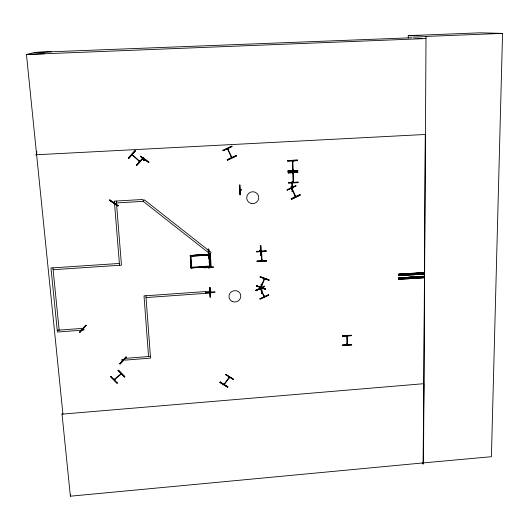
<?xml version="1.0" encoding="UTF-8"?>
<svg xmlns="http://www.w3.org/2000/svg" width="529" height="529" viewBox="0 0 529 529"><rect width="100%" height="100%" fill="white"/><g stroke="black" fill="none" stroke-linecap="round" stroke-linejoin="round"><path stroke-width="0.79" d="M408.262 38.101L408.262 35.641L480.094 32.805L502.55 33.4L491.408 456.706L423.359 462.895L425.283 134.465L35.661 154.805M204.115 267.806L213.756 266.993L204.095 267.734M423.498 463.113L426.01 36.435L502.55 33.4M83.351 328.926C82.319 329.911 85.348 329.732 83.165 328.833M83.582 329.653L83.873 329.342M140.357 156.485L148.656 162.416L140.403 156.472M266.239 251.103L256.697 251.837L266.252 251.209L266.232 250.693L256.671 251.348L256.697 251.837M131.933 154.891C134.287 156.941 131.166 153.35 132.713 155.566L132.944 155.255M139.226 160.637L138.77 160.935L139.623 161.576M138.896 161.014L139.127 160.644L139.854 161.319M139.425 161.477L139.729 161.14M122.027 360.077L122.344 359.733L122.94 360.335M122.503 360.52L122.867 360.229M288.179 172.983L288.16 172.441L297.84 171.899L297.853 172.441L288.16 172.838M297.529 160.631L287.796 161.008L287.796 160.558L297.516 160.082L297.529 160.631L287.743 161.021M264.454 296.65C264.573 295.453 262.92 295.87 264.123 296.835M297.51 160.122L287.796 160.591M36.62 154.752L36.785 151.486M143.061 157.649L143.478 158.098L136.846 165.537L136.429 165.088M256.512 285.554L256.367 286.176L265.135 289.317M118.079 370.254L124.527 376.813M125.995 357.042L126.398 357.366L120.07 364.19L119.666 363.866L126.008 356.857M119.686 363.674L126.1 357.095M342.481 335.855L351.606 335.188L351.606 335.677L342.475 336.226L351.593 335.571M117.412 382.837L117.002 383.366L110.541 376.8L110.951 376.304M292.749 170.616L292.511 160.869M135.384 150.95L134.948 150.646L128.302 158.118L128.726 158.488L135.325 150.957L128.739 158.416M347.255 336.847L346.826 336.9L346.898 336.014M346.984 344.776C346.204 343.771 347.963 343.314 347.368 344.696M398.727 274.974L423.412 273.586L398.681 275.325L398.734 275.001L398.721 275.682L423.405 274.161L398.734 275.629M398.74 274.789L423.412 273.235L398.74 274.703M423.339 276.283L398.628 278.029L423.279 276.607L423.332 276.945L398.674 278.439L398.582 277.989L423.332 276.257L423.279 276.607M423.326 277.156L398.575 278.862L398.668 279.312L423.319 277.824L423.332 277.209L398.621 278.869L423.266 277.394M144.681 159.646C143.981 161.748 143.352 158.978 144.576 159.791M423.405 273.341L423.412 272.633L398.74 274.121L398.734 274.809M423.326 277.249L398.681 278.631M229.639 377.283L229.07 378.056M423.359 462.895L70.377 496.195L70.655 494.562M261.22 251.738L261.703 251.705M261.729 252.353L261.313 252.445L261.313 251.533M261.557 260.01L262.027 259.812L262.02 260.823M261.604 260.01L261.584 260.658L262.06 260.625M117.822 206.032L109.503 200.319L117.822 206.039L118.159 205.49M293.185 172.699C294.031 173.829 292.2 174.306 292.782 172.785M293.264 173.572L292.828 173.598M293.02 181.533L292.887 173.796M293.092 182.201L293.529 182.181M292.464 161.074C293.02 160.413 293.324 162.244 292.537 161.953M292.921 161.735L292.477 161.755M292.676 169.743L293.112 169.723M293.152 170.536L292.874 161.94M261.471 286.592L261.114 286.394M264.679 278.942C263.528 278.307 264.5 280.833 264.705 278.743M346.852 336.199L347.262 336.173M346.931 343.995L347.341 343.962M85.87 325.15L79.449 332.1L79.866 332.43L86.28 325.309M109.834 199.797L109.496 200.339M220.262 381.898L219.998 382.493L227.596 387.261L227.854 386.666M208.737 267.674C210.046 267.357 208.314 268.772 208.783 267.568M210.039 291.935L210.575 291.902M263.984 279.378L264.427 279.537M209.742 254.416L210.37 254.251M209.768 254.938L190.268 256.248M398.674 278.439L423.332 276.859M210.522 291.902L210.158 292.345M210.403 292.597C211.911 293.317 211.481 291.386 210.489 292.319M423.405 273.539L423.398 274.201M423.332 276.257L423.332 276.945M114.052 379.657L114.998 379.273L114.277 379.882M260.169 277.07L260.367 276.594L269.129 279.821L268.93 280.297L260.109 276.932M261.075 286.454L260.757 287.121L264.361 278.723M264.665 278.836L261.22 287.194M121.419 373.897C121.115 374.77 119.58 374.261 121.101 373.679L114.165 379.498M265.122 289.376L265.26 288.755M114.31 201.899L113.867 202.428L114.29 202.713M114.185 202.858L114.7 202.045L114.185 202.766M143.802 160.089L144.172 160.353M224.038 384.219C225.096 385.039 224.646 382.374 223.972 384.391M229.54 377.415C229.341 376.588 228.125 378.235 229.202 377.944M227.377 148.702C227.159 150.243 229.031 149.568 227.748 148.556M227.404 148.834L227.827 148.722M227.708 149.535L228.118 149.343M231.471 157.563L231.847 157.384L231.352 156.432M291.472 188.172C291.274 189.759 293.092 188.873 291.777 188.026M291.505 188.377L291.902 188.185M291.783 188.979L292.18 188.787M295.341 196.649C296.63 195.889 293.965 195.267 295.473 196.801M295.05 195.981L295.46 195.856M295.737 196.57L292.22 188.985M260.215 288.649C259.997 290.071 261.776 289.423 260.566 288.51M260.235 288.774L261.333 288.689M263.997 296.683L264.388 296.505M240.113 189.746L241.138 189.62M208.962 253.695L209.98 253.57L209.861 254.072M288.153 172.897L297.853 172.441M291.962 186.704C291.763 188.218 289.985 186.029 292.094 186.737M114.727 202.19L114.409 201.847L113.894 202.567M118.093 205.649L109.781 199.929L118.139 205.596M110.885 376.489L117.299 383.089L110.832 376.555M140.35 156.558L140.674 156.108L148.98 161.967L148.656 162.416M143.782 160.208L144.305 159.474M144.073 160.413L144.596 159.679M225.638 374.565L233.269 379.544L233.573 379.134L225.949 374.353L225.718 374.658L233.269 379.319M219.998 382.5L220.223 381.964M225.678 374.757L225.976 374.347M224.025 384.319L229.288 377.144M224.289 384.563L229.566 377.349M240.331 190.123L240.318 189.686M240.159 190.129L241.112 190.03L240.212 189.739M209.067 253.695L209.953 253.966L209.087 254.105L209.167 253.636M291.228 187.167L291.221 186.73M121.286 374.003L114.35 379.822M211.25 292.18L211.269 292.59M259.62 250.739C258.8 249.648 260.453 251.758 260.268 250.23M261.2 288.662L260.493 289.158L260.473 288.695M134.981 150.672L128.309 158.118M136.422 165.167L143.108 157.754L136.489 165.213M114.985 379.405L114.628 379.042M122.318 359.773L121.928 360.044L122.721 360.573M293.483 182.28L293.456 181.407L293.483 182.379M261.617 259.937L262.034 259.977M262.014 260.724L261.65 251.612M347.222 336.966L347.262 336.014M347.302 344.756L347.216 336.08M210.529 297.014L210.033 287.829M210.132 297.04L209.636 287.869L210.092 297.067L210.621 297.027L210.139 287.69M118.06 370.445L118.456 370.108L124.91 376.668L124.513 377.005M209.51 266.748L208.823 254.27M208.664 258.582L208.247 249.172L208.743 249.159L209.2 258.555L208.664 258.582L208.214 249.179M209.107 258.536L208.71 249.033M240.212 194.745L239.849 185.044L240.311 194.751L239.769 194.778L239.392 185.077L239.882 184.971M292.669 169.571L293.106 169.544M287.187 190.129L296.009 185.977L295.784 185.494L287.022 189.772L287.161 190.129L295.956 185.884M300.207 195.069L291.459 199.307L300.221 195.089L299.996 194.612L291.175 198.752M208.75 267.634L208.75 267.998M255.838 290.156L264.454 286.083L264.672 286.539L256.056 290.613L255.851 290.176M256.056 290.613L264.626 286.447M264.626 286.447L255.996 290.481M223.033 150.745L222.802 150.243L231.801 146.011L232.033 146.507L223.033 150.745L231.986 146.421M231.543 156.69L231.14 156.769L231.517 157.576M236.43 155.976L227.437 160.148L236.43 155.982L236.198 155.48L227.245 159.745L236.225 155.552M241.012 190.136L241.065 189.66M79.819 332.344L86.141 325.368M139.491 161.517L138.849 160.909M261.101 287.353L261.544 286.52L261.161 286.374M70.377 496.195L62.025 414.088L62.925 414.068L26.45 54.494L34.927 52.411L411.912 37.751M62.032 414.147L423.822 383.69L423.074 464.277L422.208 462.888M150.408 356.394L124.837 358.384L124.976 360.13L150.534 358.133L145.911 295.764M57.231 330.241L83.47 328.304L83.635 330.083L57.416 332.027L50.969 267.985L119.395 263.455M57.244 330.38L59.169 330.235L52.926 267.853M346.938 344.597L347.302 344.663M351.686 344.915L342.594 345.549L351.692 344.921L351.686 344.439L342.494 344.928M146.044 297.562L210.377 293.02L210.278 291.234L144.02 295.896L148.55 356.539M53.112 269.704L121.465 265.168L116.307 201.027M266.616 260.513L257.087 261.154L257.107 261.67L266.636 261.028L266.55 260.38M257.028 261.022L266.603 260.546M190.936 267.264L210.377 265.981M190.969 267.846L210.297 266.484L190.969 267.853M210.41 266.504L211.117 266.642L210.41 254.158L190.222 255.507L190.982 268.005L211.045 266.629M210.119 292.286L211.355 292.22M205.503 292.511L215.111 292.008L205.543 292.887M209.623 254.277L190.222 255.553L209.623 254.277L210.317 266.702M190.268 256.281L209.669 255.004M261.432 293.264L262.014 293.377L261.65 284.225L261.121 284.126M209.636 287.875L210.172 287.836M260.38 288.748L261.233 288.695M260.387 289.065L261.24 289.013M210.469 291.856L210.502 292.59L211.369 292.537M259.521 250.7L260.38 250.647M209.081 254.019L209.953 253.966M260.632 255.143L261.167 255.11L260.85 245.767L260.255 245.681L260.572 255.018M398.687 277.844L423.339 276.369M398.628 277.989L423.279 276.522M398.668 279.312L423.319 277.824M116.459 202.931L143.2 201.357L209.914 253.814L211.117 252.379L144.41 199.883L143.2 201.357L143.061 199.459L114.35 201.139L119.541 265.293M260.394 245.773L260.83 245.76M259.508 250.376L260.466 250.316M398.734 274.095L423.425 272.713M398.734 275.087L423.405 273.625M293.245 172.904L292.854 172.824L292.881 173.697M293.509 181.507L293.119 181.427L293.145 182.3M288.49 182.67L298.138 182.115L298.158 182.65L288.503 183.199L288.411 182.578M288.477 182.743L298.131 182.188M291.122 186.783L291.988 186.744M291.129 187.121L292.001 187.074M240.226 190.076L241.112 190.03M292.134 191.624L292.749 191.69L292.511 182.049M292.696 170.417L293.079 170.503L293.059 169.624M297.754 170.371L288.054 170.9L288.074 171.37L297.767 170.913L297.675 170.285M288.06 170.973L297.748 170.444M288.074 171.336L297.767 170.907M292.511 182.049L291.896 181.989M34.702 52.464L51.723 51.723M44.707 53.694L26.45 54.494L425.911 38.557M291.968 181.996L292.286 191.696M191.035 255.441L191.716 267.925M260.711 255.117L260.44 245.78M261.114 255.097L260.797 245.754M408.262 35.641L426.01 36.435M413.407 37.804L422.235 38.267M231.557 157.668L231.054 156.763L231.464 156.531L228.158 149.555M260.493 289.158L260.308 288.708L264.083 296.749M260.638 288.655L264.381 296.61M264.116 295.936L263.726 296.121M295.387 196.702L291.915 189.131M291.829 189.032L291.512 188.264M292.021 182.055L292.213 191.716M256.565 285.693L265.327 288.9M261.643 251.513L261.769 252.445L261.247 252.386M261.544 293.37L261.227 284.232L261.491 293.416M293.152 182.399L293.073 181.533M220.249 382.097L227.893 386.858L220.216 382.169M220.018 382.441L227.615 387.202M346.951 344.663L346.898 336.107M292.497 161.828L292.511 160.975M122.206 359.746L122.86 360.275M83.238 328.899L83.919 329.441M121.987 359.984L122.642 360.507M83.02 329.137L83.694 329.679M85.83 325.137L86.247 325.474M132.243 154.699L132.938 155.301M133.024 155.374L139.001 160.578M139.081 160.651L139.768 161.252M132.792 155.632L138.77 160.836M287.994 170.768L288.087 171.389M260.526 289.409L260.909 289.224M351.587 344.346L342.574 345.113L342.6 345.576M342.402 336.113L342.494 335.836M231.041 156.577L227.84 149.7M300.003 194.652L291.274 198.911L291.472 199.327M227.186 159.626L227.463 160.201M209.173 267.641L209.134 268.018M227.734 148.649L228.111 149.456M231.451 156.617L231.828 157.43M227.424 148.794L227.801 149.608M291.816 188.112L292.18 188.899M268.501 294.587L268.785 295.189L260.195 299.249L259.918 298.647M266.629 261.002L257.107 261.663M210.139 291.882L210.158 292.299M261.313 251.632L261.683 260.744M293.192 172.804L293.218 173.677M293.218 173.776L293.45 181.308M287.802 160.552L287.816 161.094M292.848 160.955L292.868 161.841M292.722 169.637L292.749 170.517M265.28 288.92L256.525 285.72L265.28 288.92M398.687 274.359L423.359 272.898L398.687 274.359M260.208 276.938L268.97 280.165L260.208 276.938M210.205 266.656L209.517 254.184L210.205 266.656M118.159 370.34L124.613 376.899L118.159 370.34M268.58 294.752L259.977 298.792L268.58 294.752M209.821 254.191L210.509 266.662L209.821 254.191M190.42 255.467L191.181 267.965L190.42 255.467M232.152 301.464A5.964 5.693 -17.9 0 0 240.827 295.903A5.964 5.693 -17.9 0 0 231.689 291.578A5.964 5.693 -17.9 0 0 232.152 301.464M251.407 203.572A6.077 5.958 -32.5 0 0 258.502 195.823A6.077 5.958 -32.5 0 0 248.299 193.72A6.077 5.958 -32.5 0 0 251.407 203.572"/></g></svg>
